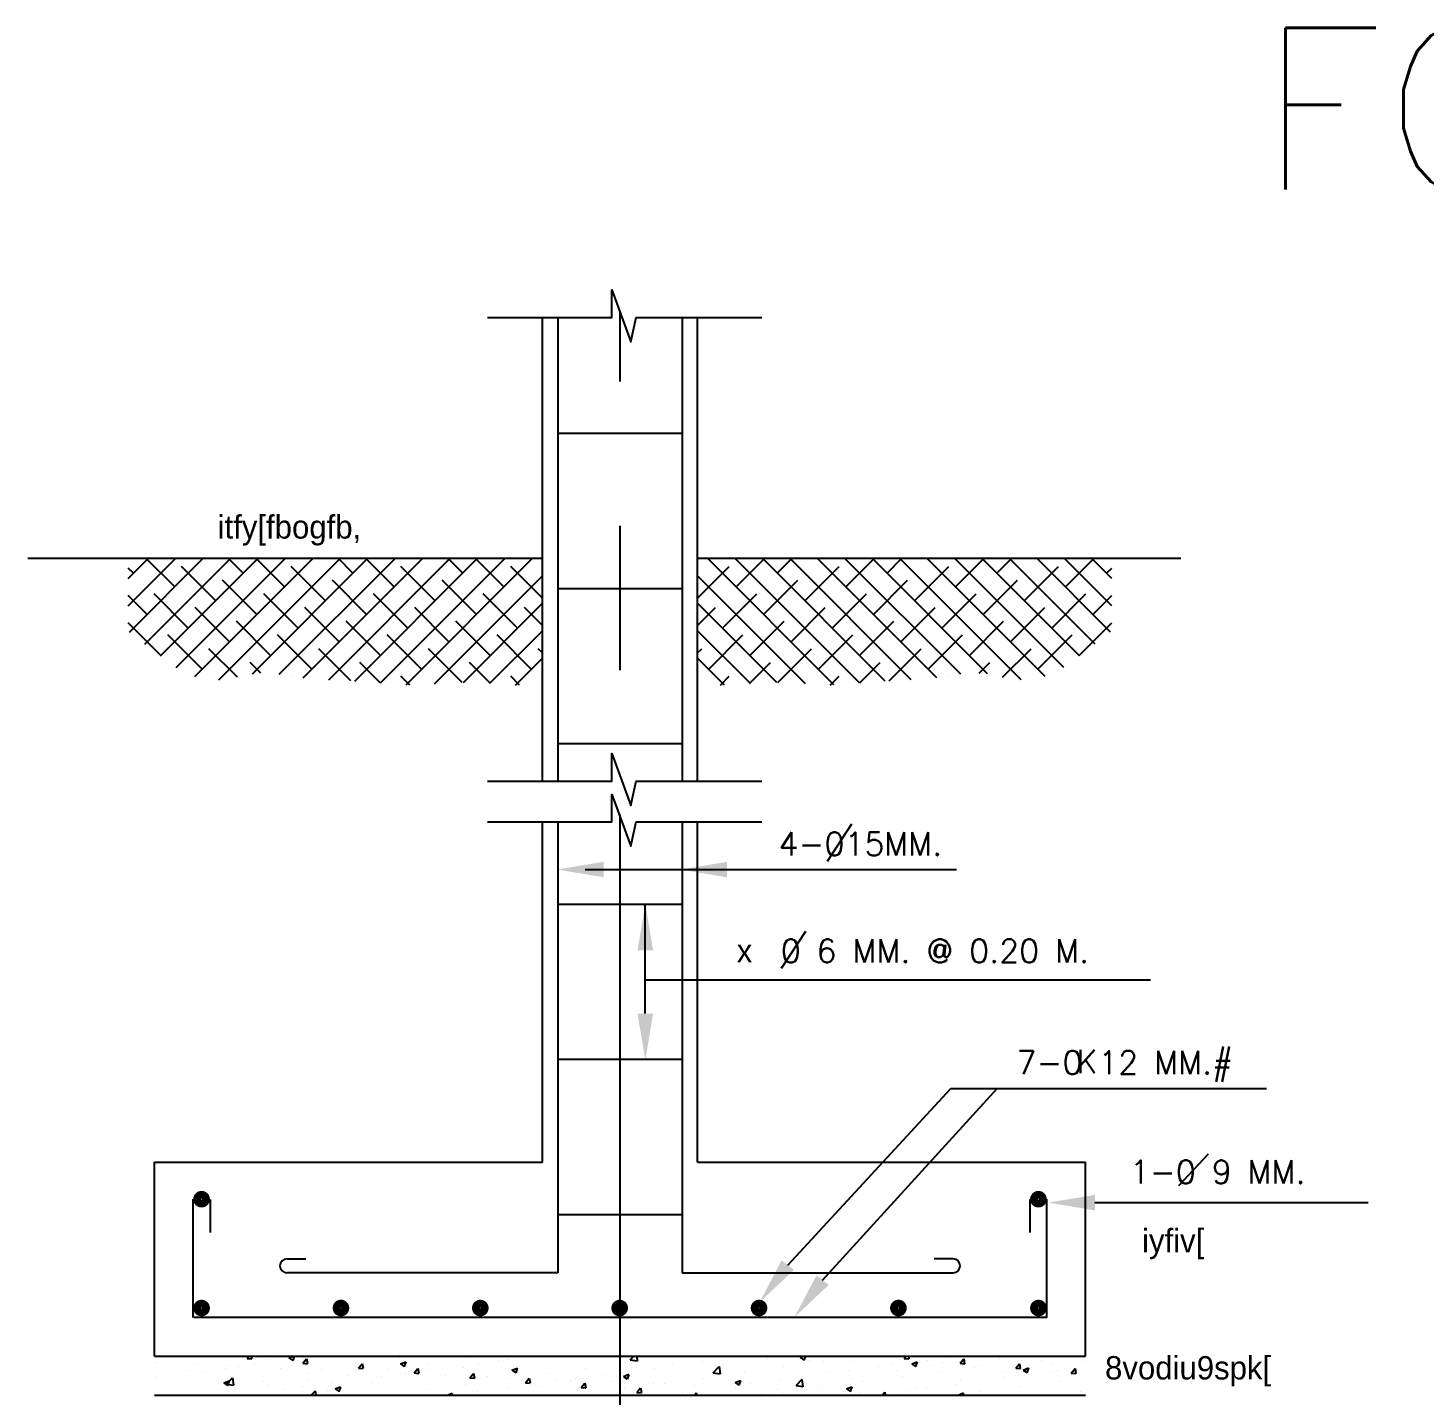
# Model space of a CAD drawing. Header units: inches. Extents: x -2548 to -2391, y 2200 to 2352.
# Drawn here: x -2469.843 to -2467.425, y 2325.838 to 2328.206 of the extents above; entities that cross this region are included whole.
import ezdxf

# ---------------------------------------------------------------- set-up
doc = ezdxf.new("R2010")
doc.units = ezdxf.units.IN
doc.header["$MEASUREMENT"] = 0
doc.linetypes.add('CENTER', pattern=[2, 1.25, -0.25, 0.25, -0.25])
for name, color, linetype in [('19', 4, 'Continuous'), ('2', 2, 'Continuous'), ('DIM', 8, 'Continuous'), ('GRIDLINE', 9, 'CENTER'), ('WALL', 4, 'Continuous')]:
    doc.layers.add(name, color=color, linetype=linetype)
doc.styles.add('ROMANS', font='romans', dxfattribs={"height": 0.1})
doc.styles.add('THAI', font='thai2')

# ---------------------------------------------------------------- blocks, each defined once
blk = doc.blocks.new('*X385')
at = {"color": 0}
for p, q in [((80954.1, 441151.6), (80954.1, 441151.6)), ((81007.5, 441149.3), (81007.5, 441149.3)), ((81043.4, 441143.9), (81043.4, 441143.9)), ((81048.3, 441147.9), (81048.3, 441147.9)), ((81060.8, 441147.1), (81060.8, 441147.1)), ((81071.6, 441157.2), (81073.9, 441160)), ((81071.6, 441157.2), (81077.6, 441156.7)), ((81077.9, 441156.6), (81077.3, 441160)), ((81081.2, 441148.9), (81081.2, 441148.9)), ((81100.3, 441155.4), (81100.3, 441155.4)), ((81114.2, 441144.8), (81114.2, 441144.8)), ((81125.3, 441158), (81130.5, 441160)), ((81125.3, 441158), (81130.3, 441154.7)), ((81130.6, 441154.6), (81132.5, 441160)), ((81143.3, 441151), (81148.2, 441156.7)), ((81143.3, 441151), (81149.3, 441150.4)), ((81144.4, 441157.2), (81144.4, 441157.2)), ((81149.7, 441150.4), (81148.5, 441156.6)), ((81167.6, 441142.6), (81167.6, 441142.6)), ((81209.3, 441147.8), (81209.3, 441147.8)), ((81215.1, 441144.7), (81219.9, 441150.4)), ((81215.1, 441144.7), (81221, 441144.2)), ((81221.4, 441144.1), (81220.2, 441150.4)), ((81252.8, 441143), (81252.8, 441143)), ((81267.6, 441157.8), (81267.6, 441157.8)), ((81269, 441150), (81276, 441152.7)), ((81269, 441150), (81274, 441146.7)), ((81274.4, 441146.6), (81276.4, 441152.6)), ((81286.8, 441138.4), (81291.6, 441144.2)), ((81293.1, 441137.8), (81292, 441144.1)), ((81304.2, 441150.1), (81304.2, 441150.1)), ((81307, 441142.6), (81307, 441142.6)), ((81349.9, 441145.8), (81349.9, 441145.8)), ((81354.7, 441156.5), (81354.7, 441156.5)), ((81370.2, 441150.9), (81370.2, 441150.9)), ((81395.2, 441154.2), (81395.2, 441154.2)), ((81408.2, 441155.8), (81408.2, 441155.8)), ((81412.8, 441142), (81419.8, 441144.7)), ((81418.1, 441138.6), (81420.1, 441144.6)), ((81433.1, 441159.2), (81433.1, 441159.2)), ((81507.3, 441144.1), (81507.3, 441144.1)), ((81559.2, 441151.6), (81559.2, 441151.6)), ((81565.3, 441155.2), (81569.9, 441160)), ((81565.3, 441155.2), (81574.2, 441153.9)), ((81574.6, 441153.8), (81573.9, 441160)), ((81596, 441144.7), (81596, 441144.7)), ((81610.6, 441158.6), (81610.6, 441158.6)), ((81621.1, 441148), (81621.1, 441148)), ((81621.4, 441150.9), (81621.4, 441150.9)), ((81658.9, 441153), (81658.9, 441153)), ((81672.1, 441138.7), (81679.9, 441146.8)), ((81681.3, 441137.2), (81680.2, 441146.7)), ((81689, 441159.7), (81689, 441159.7)), ((81742.4, 441157.4), (81742.4, 441157.4)), ((81763.1, 441146.3), (81763.1, 441146.3)), ((81784.2, 441158.2), (81788.8, 441160)), ((81784.2, 441158.2), (81789.2, 441154.9)), ((81789.5, 441154.8), (81791.3, 441160)), ((81795.8, 441155.1), (81795.8, 441155.1)), ((81813.6, 441152.7), (81813.6, 441152.7)), ((81849.2, 441152.9), (81849.2, 441152.9)), ((81884.7, 441146.7), (81884.7, 441146.7)), ((81902.6, 441150.6), (81902.6, 441150.6)), ((81918.4, 441157.2), (81920.8, 441160)), ((81918.4, 441157.2), (81924.4, 441156.6)), ((81924.8, 441156.6), (81924.1, 441160)), ((81927.9, 441150.2), (81934.9, 441152.9)), ((81927.9, 441150.2), (81932.9, 441146.9)), ((81933.2, 441146.8), (81935.3, 441152.9)), ((81947.9, 441155), (81947.9, 441155)), ((81955.9, 441148.4), (81955.9, 441148.4)), ((81967.2, 441151.3), (81967.2, 441151.3)), ((81972.9, 441158.3), (81972.9, 441158.3)), ((81988.2, 441159.6), (81988.2, 441159.6)), ((81990.2, 441150.9), (81995, 441156.6)), ((81990.2, 441150.9), (81996.2, 441150.4)), ((81996.5, 441150.3), (81995.3, 441156.6)), ((82009.3, 441146.1), (82009.3, 441146.1)), ((82018.2, 441147.8), (82018.2, 441147.8)), ((82041.6, 441157.3), (82041.6, 441157.3)), ((82061.9, 441144.6), (82066.7, 441150.3)), ((82061.9, 441144.6), (82067.9, 441144.1)), ((82062.7, 441143.9), (82062.7, 441143.9)), ((82068.2, 441144), (82067.1, 441150.3)), ((82069.5, 441154.9), (82069.5, 441154.9)), ((82071.6, 441142.2), (82078.6, 441144.9)), ((82076.9, 441138.8), (82079, 441144.9)), ((82095, 441155), (82095, 441155)), ((82107.7, 441149.3), (82107.7, 441149.3)), ((82133.6, 441138.3), (82138.4, 441144.1)), ((82139.9, 441137.7), (82138.8, 441144)), ((82148.4, 441152.8), (82148.4, 441152.8)), ((80955.2, 441132.3), (80955.2, 441132.3)), ((80997.8, 441141.5), (80997.8, 441141.5)), ((81018.3, 441140.6), (81018.3, 441140.6)), ((81041.3, 441125.8), (81048.3, 441128.5)), ((81041.3, 441125.8), (81046.3, 441122.4)), ((81045, 441124), (81052.8, 441132.2)), ((81046.6, 441122.4), (81048.6, 441128.4)), ((81054.2, 441122.5), (81053.1, 441132)), ((81092.7, 441127.7), (81092.7, 441127.7)), ((81150.4, 441129.1), (81150.4, 441129.1)), ((81151, 441137.8), (81151, 441137.8)), ((81181, 441126), (81181, 441126)), ((81200.9, 441135.5), (81200.9, 441135.5)), ((81221, 441140.3), (81221, 441140.3)), ((81233.3, 441125.8), (81233.3, 441125.8)), ((81244.1, 441134.3), (81244.1, 441134.3)), ((81269.2, 441137.6), (81269.2, 441137.6)), ((81274.4, 441138), (81274.4, 441138)), ((81286.8, 441138.4), (81292.8, 441137.9)), ((81291.6, 441135.8), (81291.6, 441135.8)), ((81327.7, 441135.8), (81327.7, 441135.8)), ((81358.5, 441132.1), (81363.3, 441137.9)), ((81358.5, 441132.1), (81364.5, 441131.6)), ((81364.8, 441131.5), (81363.7, 441137.8)), ((81381.1, 441133.5), (81381.1, 441133.5)), ((81405.4, 441130.7), (81405.4, 441130.7)), ((81412.8, 441142), (81417.7, 441138.7)), ((81430.2, 441125.9), (81435.1, 441131.6)), ((81430.2, 441125.9), (81436.2, 441125.3)), ((81434.5, 441131.3), (81434.5, 441131.3)), ((81436.6, 441125.3), (81435.4, 441131.5)), ((81456.8, 441137.7), (81456.8, 441137.7)), ((81470, 441128.1), (81470, 441128.1)), ((81487.9, 441129), (81487.9, 441129)), ((81495, 441131.4), (81495, 441131.4)), ((81502, 441119.6), (81506.8, 441125.3)), ((81504.7, 441130.9), (81504.7, 441130.9)), ((81508.3, 441119), (81507.1, 441125.3)), ((81532.9, 441136.4), (81532.9, 441136.4)), ((81541.3, 441126.8), (81541.3, 441126.8)), ((81556.5, 441134), (81563.5, 441136.7)), ((81556.5, 441134), (81561.4, 441130.7)), ((81561.8, 441130.6), (81563.8, 441136.6)), ((81563, 441140.9), (81563, 441140.9)), ((81594.7, 441124.5), (81594.7, 441124.5)), ((81609.3, 441125.4), (81609.3, 441125.4)), ((81659.8, 441131.8), (81659.8, 441131.8)), ((81672.1, 441138.7), (81681, 441137.3)), ((81700.2, 441126), (81707.2, 441128.7)), ((81700.2, 441126), (81705.2, 441122.6)), ((81705.5, 441122.6), (81707.5, 441128.6)), ((81711.8, 441139.3), (81711.8, 441139.3)), ((81720.8, 441125.1), (81720.8, 441125.1)), ((81758.7, 441130.1), (81758.7, 441130.1)), ((81778.8, 441122.1), (81786.6, 441130.3)), ((81788, 441120.6), (81786.9, 441130.1)), ((81821.8, 441138.4), (81821.8, 441138.4)), ((81846.9, 441141.7), (81846.9, 441141.7)), ((81850.5, 441131.2), (81850.5, 441131.2)), ((81864.4, 441126.9), (81864.4, 441126.9)), ((81908.8, 441141.3), (81908.8, 441141.3)), ((81915.7, 441133.9), (81915.7, 441133.9)), ((81966.2, 441140.3), (81966.2, 441140.3)), ((81991.1, 441129.3), (81991.1, 441129.3)), ((82047.7, 441132.2), (82047.7, 441132.2)), ((82049.4, 441139.3), (82049.4, 441139.3)), ((82071.6, 441142.2), (82076.6, 441138.9)), ((82072.7, 441135.5), (82072.7, 441135.5)), ((82110.6, 441140.5), (82110.6, 441140.5)), ((82116.1, 441141.6), (82116.1, 441141.6)), ((82118.8, 441128), (82118.8, 441128)), ((82133.6, 441138.3), (82139.6, 441137.8)), ((81034.3, 441117.7), (81034.3, 441117.7)), ((81045, 441124), (81053.9, 441122.7)), ((81047.1, 441114.6), (81047.1, 441114.6)), ((81099, 441122.1), (81099, 441122.1)), ((81118.1, 441117.7), (81118.1, 441117.7)), ((81143.1, 441121), (81143.1, 441121)), ((81154.1, 441110), (81159.5, 441115.6)), ((81160.5, 441110), (81159.8, 441115.5)), ((81174.9, 441115.8), (81174.9, 441115.8)), ((81185, 441117.8), (81192, 441120.5)), ((81185, 441117.8), (81190, 441114.4)), ((81190.3, 441114.4), (81192.4, 441120.4)), ((81303, 441116.8), (81303, 441116.8)), ((81329.4, 441110), (81335.7, 441112.4)), ((81335.3, 441110), (81336.1, 441112.4)), ((81343.9, 441111.5), (81343.9, 441111.5)), ((81353.5, 441123.2), (81353.5, 441123.2)), ((81368.9, 441114.8), (81368.9, 441114.8)), ((81388.1, 441110.8), (81388.1, 441110.8)), ((81406.8, 441119.8), (81406.8, 441119.8)), ((81446.4, 441120.8), (81446.4, 441120.8)), ((81502, 441119.6), (81507.9, 441119.1)), ((81506.1, 441110.8), (81506.1, 441110.8)), ((81558, 441118.3), (81558, 441118.3)), ((81573.7, 441113.3), (81578.5, 441119.1)), ((81573.7, 441113.3), (81579.7, 441112.8)), ((81580, 441112.7), (81578.9, 441119)), ((81632.6, 441113.5), (81632.6, 441113.5)), ((81647.9, 441110), (81650.2, 441112.8)), ((81648, 441122.3), (81648, 441122.3)), ((81651.1, 441110), (81650.6, 441112.7)), ((81695.8, 441121.8), (81695.8, 441121.8)), ((81701.4, 441120), (81701.4, 441120)), ((81733.9, 441111.2), (81733.9, 441111.2)), ((81754.8, 441117.7), (81754.8, 441117.7)), ((81761.9, 441113), (81761.9, 441113)), ((81778.8, 441122.1), (81787.7, 441120.8)), ((81792.2, 441121.2), (81792.2, 441121.2)), ((81808.2, 441115.5), (81808.2, 441115.5)), ((81812.4, 441119.4), (81812.4, 441119.4)), ((81843.9, 441118), (81850.9, 441120.7)), ((81843.9, 441118), (81848.9, 441114.6)), ((81849.2, 441114.6), (81851.2, 441120.6)), ((81861.6, 441113.2), (81861.6, 441113.2)), ((81889.7, 441110), (81893.3, 441113.7)), ((81894.1, 441110), (81893.6, 441113.6)), ((81915, 441111), (81915, 441111)), ((81921.6, 441115.6), (81921.6, 441115.6)), ((81932.8, 441119.3), (81932.8, 441119.3)), ((81946.6, 441118.9), (81946.6, 441118.9)), ((81984.5, 441123.9), (81984.5, 441123.9)), ((81987.7, 441110), (81994.6, 441112.7)), ((81994.1, 441110), (81994.9, 441112.6)), ((82016.9, 441114.6), (82016.9, 441114.6)), ((82068.3, 441121.6), (82068.3, 441121.6)), ((82145.9, 441114.3), (82145.9, 441114.3))]:
    blk.add_line(p, q, dxfattribs=at)
blk = doc.blocks.new('*X383')
at = {"color": 0}
for p, q in [((76131, 441882), (76192.3, 441943.3)), ((76131, 441917.3), (76157, 441943.3)), ((76132.4, 441848), (76227.7, 441943.3)), ((76152.5, 441832.8), (76263, 441943.3)), ((76190.8, 441906.4), (76153.8, 441943.3)), ((76172.7, 441817.6), (76298.4, 441943.3)), ((76192.8, 441802.4), (76333.7, 441943.3)), ((76216.8, 441791), (76369.1, 441943.3)), ((76226.1, 441941.7), (76224.5, 441943.3)), ((76247.9, 441786.8), (76404.4, 441943.3)), ((76279.1, 441924.1), (76259.9, 441943.3)), ((76291.1, 441794.6), (76439.8, 441943.3)), ((76332.2, 441906.4), (76295.3, 441943.3)), ((76325.6, 441793.8), (76475.2, 441943.3)), ((76356.4, 441789.2), (76510.5, 441943.3)), ((76367.5, 441941.7), (76366, 441943.3)), ((76389.3, 441786.7), (76545.9, 441943.3)), ((76420.6, 441924.1), (76401.3, 441943.3)), ((76422.9, 441785), (76581.2, 441943.3)), ((76473.6, 441906.4), (76436.7, 441943.3)), ((76456.2, 441783), (76616.6, 441943.3)), ((76489, 441780.4), (76651.9, 441943.3)), ((76509, 441941.7), (76507.4, 441943.3)), ((76562, 441924.1), (76542.7, 441943.3)), ((76615, 441906.4), (76578.1, 441943.3)), ((76650.4, 441941.7), (76648.8, 441943.3)), ((76137.7, 441924.1), (76131, 441930.8)), ((76243.8, 441888.7), (76199.6, 441932.9)), ((76385.2, 441888.7), (76341, 441932.9)), ((76526.6, 441888.7), (76482.4, 441932.9)), ((76525.5, 441781.5), (76664.7, 441920.7)), ((76664.7, 441892.1), (76623.9, 441932.9)), ((76296.8, 441871), (76252.6, 441915.2)), ((76438.2, 441871), (76394, 441915.2)), ((76579.7, 441871), (76535.5, 441915.2)), ((76155.4, 441871), (76131, 441895.4)), ((76208.4, 441853.3), (76164.2, 441897.5)), ((76349.9, 441853.3), (76305.7, 441897.5)), ((76491.3, 441853.3), (76447.1, 441897.5)), ((76562.8, 441783.4), (76664.7, 441885.3)), ((76632.7, 441853.3), (76588.5, 441897.5)), ((76261.5, 441835.7), (76217.3, 441879.9)), ((76314.5, 441818), (76270.3, 441862.2)), ((76402.9, 441835.7), (76358.7, 441879.9)), ((76455.9, 441818), (76411.7, 441862.2)), ((76544.3, 441835.7), (76500.1, 441879.9)), ((76597.3, 441818), (76553.1, 441862.2)), ((76664.7, 441856.7), (76641.5, 441879.9)), ((76173.1, 441818), (76131, 441860.1)), ((76226.1, 441800.3), (76181.9, 441844.5)), ((76367.5, 441800.3), (76323.3, 441844.5)), ((76509, 441800.3), (76464.8, 441844.5)), ((76596.9, 441782.2), (76664.7, 441850)), ((76650.4, 441800.3), (76606.2, 441844.5)), ((76271.6, 441790.2), (76234.9, 441826.8)), ((76417.9, 441785.3), (76376.4, 441826.8)), ((76561.3, 441783.4), (76517.8, 441826.8)), ((76664.7, 441821.4), (76659.2, 441826.8)), ((76301.8, 441795.3), (76288, 441809.2)), ((76455.5, 441783), (76429.4, 441809.2)), ((76597.9, 441782.1), (76570.8, 441809.2)), ((76630.1, 441780), (76664.7, 441814.6)), ((76341, 441791.5), (76341, 441791.5)), ((76493.9, 441780), (76482.4, 441791.5)), ((76635.3, 441780), (76623.9, 441791.5))]:
    blk.add_line(p, q, dxfattribs=at)

msp = doc.modelspace()

# ---------------------------------------------------------------- linework, layer by layer
at = {"layer": '2', "color": 2}
msp.add_lwpolyline([(-2468.92505, 2327.23495), (-2468.71002, 2327.23495)], dxfattribs=at)
at = {"layer": 'GRIDLINE'}
msp.add_lwpolyline([(-2468.81754, 2325.59334), (-2468.81754, 2327.71336)], dxfattribs=at)
at = {"layer": 'WALL', "color": 8}
for p, q in [((-2468.87792, 2326.74794), (-2468.23472, 2326.74794)), ((-2468.7737, 2326.49861), (-2468.7737, 2326.68809)), ((-2468.52703, 2326.06274), (-2468.24428, 2326.36853)), ((-2468.4666, 2326.03685), (-2468.16423, 2326.36853)), ((-2468.24428, 2326.36853), (-2467.82737, 2326.36853)), ((-2467.94976, 2326.36853), (-2467.69797, 2326.36853)), ((-2467.99503, 2326.17111), (-2467.52195, 2326.17111))]:
    msp.add_line(p, q, dxfattribs=at)
at = {"layer": 'WALL'}
for points in [[(-2469.04707, 2327.70409), (-2468.83144, 2327.70409), (-2468.83144, 2327.75177), (-2468.799, 2327.66214), (-2468.78946, 2327.70409), (-2468.57192, 2327.70409)], [(-2469.04707, 2326.90107), (-2468.83144, 2326.90107), (-2468.83144, 2326.94875), (-2468.799, 2326.85912), (-2468.78946, 2326.90107), (-2468.57192, 2326.90107)], [(-2469.04707, 2326.83051), (-2468.83144, 2326.83051), (-2468.83144, 2326.87819), (-2468.799, 2326.78856), (-2468.78946, 2326.83051), (-2468.57192, 2326.83051)]]:
    msp.add_lwpolyline(points, dxfattribs=at)
at = {"layer": 'WALL', "color": 2}
for points in [[(-2468.95193, 2326.90107), (-2468.95193, 2327.70409)], [(-2468.92505, 2327.70409), (-2468.92505, 2326.90107)], [(-2468.71002, 2327.70409), (-2468.71002, 2326.90107)], [(-2468.68314, 2326.90107), (-2468.68314, 2327.70409)], [(-2468.92505, 2327.50374), (-2468.71002, 2327.50374)], [(-2469.84298, 2327.28699), (-2468.95193, 2327.28699)], [(-2468.68314, 2327.28699), (-2467.84643, 2327.28699)], [(-2468.92505, 2326.96615), (-2468.71002, 2326.96615)], [(-2468.95193, 2326.241), (-2468.95193, 2326.83051)], [(-2468.92505, 2326.83051), (-2468.92505, 2326.04956)], [(-2468.71002, 2326.83051), (-2468.71002, 2326.04956)], [(-2468.68314, 2326.241), (-2468.68314, 2326.83051)], [(-2468.45838, 2326.7625), (-2468.41596, 2326.82689)], [(-2468.92505, 2326.68809), (-2468.71002, 2326.68809)], [(-2468.53802, 2326.57703), (-2468.49559, 2326.64142)], [(-2468.92505, 2326.4193), (-2468.71002, 2326.4193)], [(-2469.62392, 2326.241), (-2468.95193, 2326.241)], [(-2469.62392, 2325.90501), (-2469.62392, 2326.241)], [(-2468.68314, 2326.241), (-2468.01116, 2326.241)], [(-2468.01116, 2325.90501), (-2468.01116, 2326.241)], [(-2467.84959, 2326.20046), (-2467.79807, 2326.25576)], [(-2469.55672, 2325.97221), (-2469.55672, 2326.17711)], [(-2469.52739, 2326.1764), (-2469.52739, 2326.11938)], [(-2468.10768, 2326.1764), (-2468.10768, 2326.11938)], [(-2468.07835, 2325.97221), (-2468.07835, 2326.17711)], [(-2468.92505, 2326.1505), (-2468.71002, 2326.1505)], [(-2469.39447, 2326.07345), (-2469.36141, 2326.07345)], [(-2468.2406, 2326.07345), (-2468.27366, 2326.07345)], [(-2468.92505, 2326.04956), (-2469.39447, 2326.04956)], [(-2468.71002, 2326.04956), (-2468.2406, 2326.04956)], [(-2468.30952, 2325.97221), (-2469.55537, 2325.97221)], [(-2468.07835, 2325.97221), (-2468.81754, 2325.97221)], [(-2469.62392, 2325.90501), (-2468.01116, 2325.90501)], [(-2469.62392, 2325.83781), (-2468.01116, 2325.83781)]]:
    msp.add_lwpolyline(points, dxfattribs=at)
at = {"layer": 'WALL', "color": 8}
msp.add_lwpolyline([(-2468.7737, 2326.55667), (-2467.89873, 2326.55667)], dxfattribs=at)
at = {"layer": 'WALL', "color": 2, "const_width": 0.01358}
for points in [[(-2469.54981, 2326.17698, 1), (-2469.53462, 2326.17698, 1)], [(-2468.08526, 2326.17698, -1), (-2468.10045, 2326.17698, -1)], [(-2469.54981, 2325.98848, 1), (-2469.53462, 2325.98848, 1)], [(-2469.29325, 2325.98848, -1), (-2469.30844, 2325.98848, -1)], [(-2469.05187, 2325.98848, -1), (-2469.06706, 2325.98848, -1)], [(-2468.81049, 2325.98848, -1), (-2468.82569, 2325.98848, -1)], [(-2468.56912, 2325.98848, -1), (-2468.58431, 2325.98848, -1)], [(-2468.32774, 2325.98848, -1), (-2468.34293, 2325.98848, -1)], [(-2468.08526, 2325.98848, -1), (-2468.10045, 2325.98848, -1)]]:
    msp.add_lwpolyline(points, format="xyb", close=True, dxfattribs=at)
at = {"layer": 'WALL', "color": 2}
for centre, start, end in [((-2469.39447, 2326.06151), 90, 270), ((-2468.2406, 2326.06151), 270, 90)]:
    msp.add_arc(centre, 0.01195, start, end, dxfattribs=at)
at = {"layer": 'WALL', "color": 8}
for points in [[(-2468.84566, 2326.7345), (-2468.84566, 2326.76138), (-2468.9263, 2326.74794)], [(-2468.63197, 2326.7345), (-2468.63197, 2326.76138), (-2468.71261, 2326.74794)], [(-2468.76026, 2326.60782), (-2468.78714, 2326.60782), (-2468.7737, 2326.68846)], [(-2468.76026, 2326.49861), (-2468.78714, 2326.49861), (-2468.7737, 2326.41797)], [(-2467.99503, 2326.15767), (-2467.99503, 2326.18455), (-2468.07567, 2326.17111)], [(-2468.51632, 2326.05462), (-2468.53774, 2326.07085), (-2468.57575, 2325.99847)], [(-2468.45589, 2326.02873), (-2468.47731, 2326.04497), (-2468.51531, 2325.97259)]]:
    msp.add_solid(points, dxfattribs=at)

# ---------------------------------------------------------------- block references
at = {"layer": 'WALL', "color": 8, "yscale": 0.001343966399872443}
for name, p, xscale, zscale in [('*X383', (-2571.9867, 1733.33004), 0.001343966399872443, 0.001343966399872443), ('*X383', (-2365.64837, 1733.33004), -0.001343966399872443, 0.0013439664), ('*X385', (-2578.42068, 1733.00079), 0.001343966399872443, 0.001343966399872443)]:
    msp.add_blockref(name, p, dxfattribs=dict(at, xscale=xscale, zscale=zscale))

# ---------------------------------------------------------------- texts
at = {"layer": '19', "style": 'ROMANS'}
msp.add_text('FOOTING', height=0.28, dxfattribs=at).set_placement((-2467.71272, 2327.92561))
at = {"layer": 'DIM', "color": 2, "style": 'THAI'}
for s, height, p in [('itfy[fbogfb,', 0.040319, (-2469.51444, 2327.32117)), ('x', 0.04032, (-2468.61537, 2326.587)), ('iyfiv[', 0.040319, (-2467.91343, 2326.08517)), ('8vodiu9spk[', 0.040319, (-2467.97748, 2325.86483))]:
    msp.add_text(s, height=height, dxfattribs=at).set_placement(p)
at = {"layer": 'WALL', "color": 2, "style": 'ROMANS'}
for s, height, p in [('4-015MM.', 0.040319, (-2468.5429, 2326.77225)), ('0 6 MM. @ 0.20 M.', 0.040319, (-2468.5392, 2326.58682)), ('7-0 12 MM.#', 0.040319, (-2468.13077, 2326.39362)), ('K', 0.04032, (-2468.02702, 2326.39529)), ('1-0 9 MM.', 0.040319, (-2467.93437, 2326.20412))]:
    msp.add_text(s, height=height, dxfattribs=at).set_placement(p)

doc.saveas('drawing.dxf')
